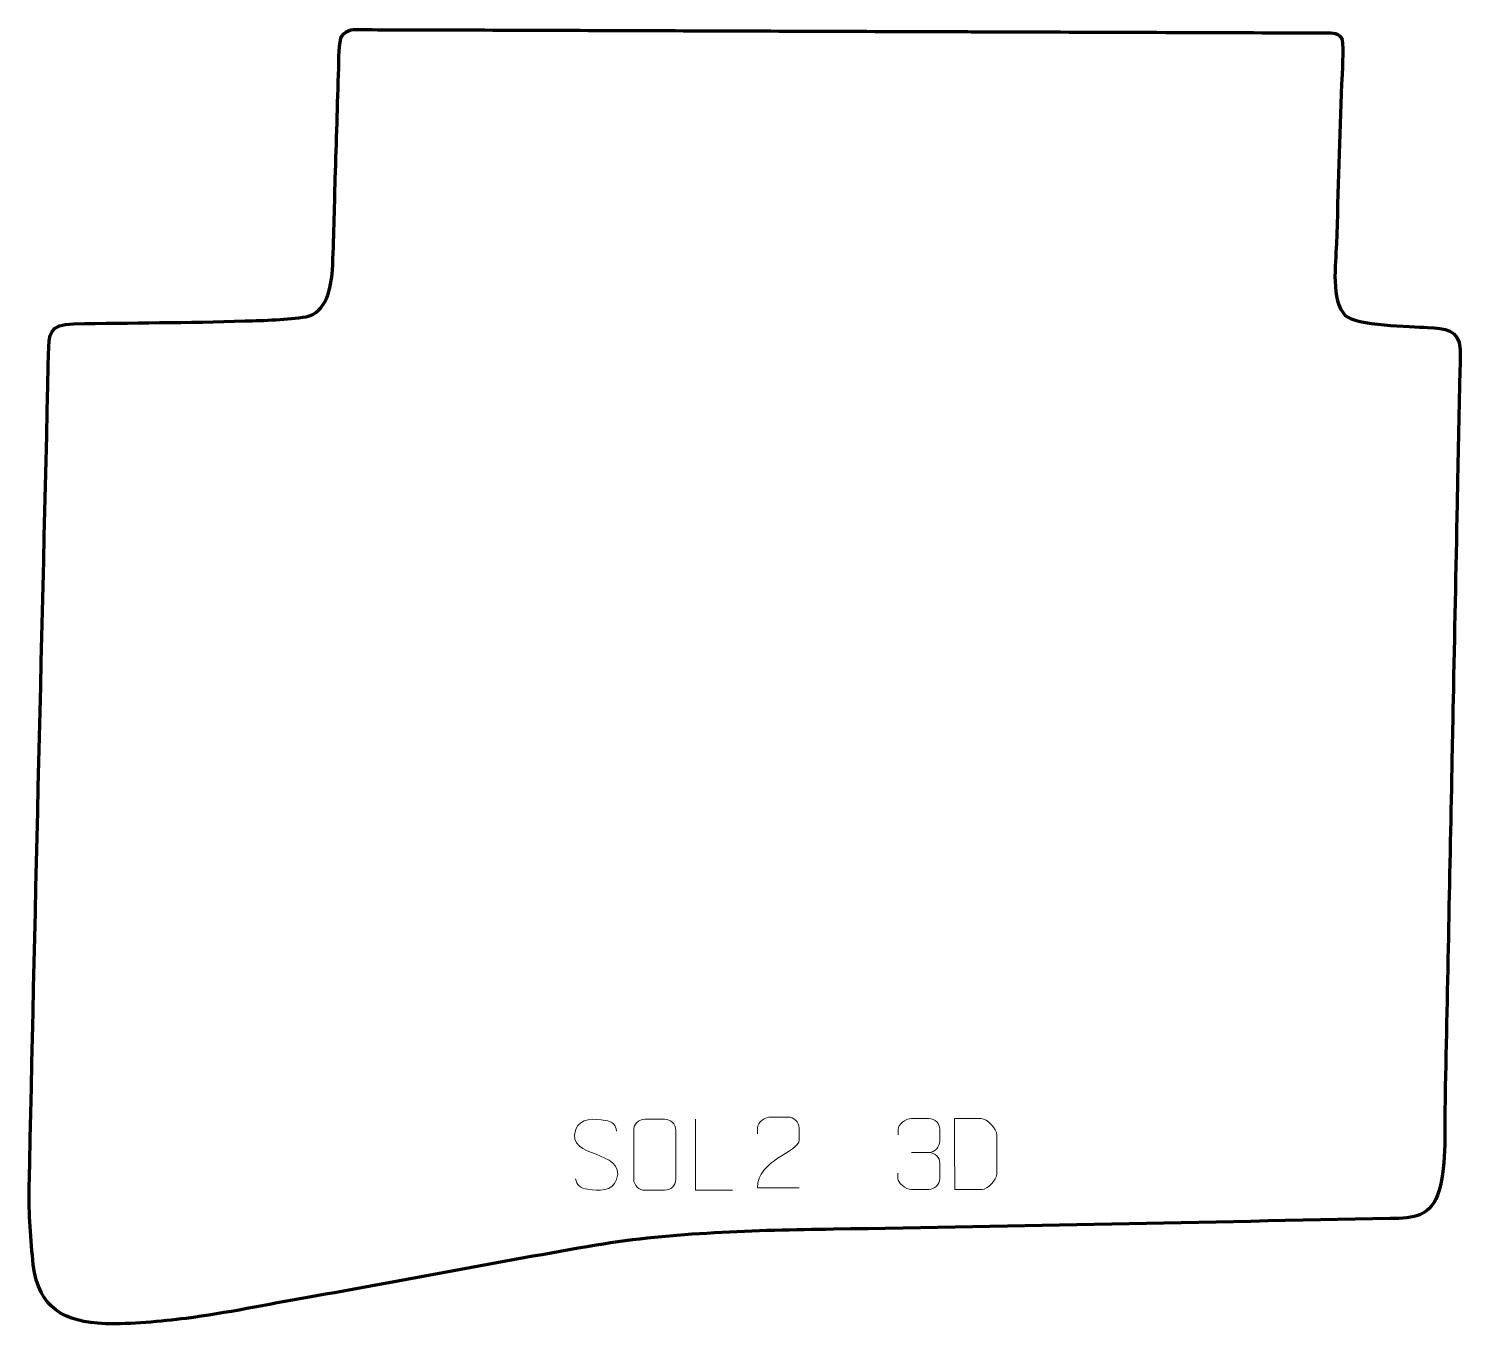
# Model space of a CAD drawing. Header units: millimetres. Extents: x -241 to 264, y -168 to 289.
import ezdxf

# ---------------------------------------------------------------- set-up
doc = ezdxf.new("R2010")
doc.units = ezdxf.units.MM
doc.header["$MEASUREMENT"] = 0
doc.layers.add('layer 1', color=7, linetype='Continuous')
doc.layers.add('layer 2', color=7, linetype='Continuous')

msp = doc.modelspace()

# ---------------------------------------------------------------- linework, layer by layer
at = {"layer": 'layer 1', "color": 250, "lineweight": 9}
for points, knots in [([(-40.7045, -107.646), (-44.9528, -106.1756), (-49.8609, -104.3798), (-47.8558, -98.8595), (-47.8558, -98.8595), (-46.3523, -94.7196), (-41.1387, -95.1081), (-37.5351, -95.7092), (-37.5351, -95.7092), (-34.6745, -96.1864), (-33.8098, -97.3996), (-33.4992, -99.4837)], [0, 0, 0, 0, 0.25, 0.25, 0.25, 0.25, 0.5, 0.5, 0.5, 0.5, 1, 1, 1, 1]), ([(-23.5713, -95.343), (-21.2456, -95.343), (-18.9195, -95.343), (-16.5934, -95.343), (-16.5934, -95.343), (-14.6468, -95.3074), (-12.6554, -96.799), (-12.6287, -99.2366), (-12.6287, -99.2366), (-12.6291, -104.9835), (-12.6291, -110.7308), (-12.6287, -116.4785), (-12.6287, -116.4785), (-12.7685, -118.8019), (-14.4457, -120.2815), (-16.5934, -120.2923), (-16.5934, -120.2923), (-18.9253, -120.2919), (-21.2572, -120.2919), (-23.5887, -120.2923), (-23.5887, -120.2923), (-25.5137, -120.3977), (-27.4858, -118.5132), (-27.4746, -116.4959), (-27.4746, -116.4959), (-27.4743, -110.7258), (-27.4743, -104.9561), (-27.4746, -99.1868), (-27.4746, -99.1868), (-27.4704, -97.0487), (-25.7237, -95.3295), (-23.5713, -95.343)], [0, 0, 0, 0, 0.11111111, 0.11111111, 0.11111111, 0.11111111, 0.22222222, 0.22222222, 0.22222222, 0.22222222, 0.33333333, 0.33333333, 0.33333333, 0.33333333, 0.44444444, 0.44444444, 0.44444444, 0.44444444, 0.55555556, 0.55555556, 0.55555556, 0.55555556, 0.66666667, 0.66666667, 0.66666667, 0.66666667, 0.77777778, 0.77777778, 0.77777778, 0.77777778, 1, 1, 1, 1]), ([(7.2769, -120.2961), (7.2769, -120.2961), (-5.6722, -120.2961), (-5.6722, -120.2961), (-5.6722, -120.2961), (-5.6722, -120.2961), (-5.6722, -95.3425), (-5.6722, -95.3425)], [0, 0, 0, 0, 0.33333333, 0.33333333, 0.33333333, 0.33333333, 1, 1, 1, 1]), ([(30.8216, -119.513), (25.9072, -119.5127), (20.9928, -119.5127), (16.0787, -119.513), (16.0787, -119.513), (16.0787, -109.5807), (30.7297, -106.9395), (30.8216, -102.6292), (30.8216, -102.6292), (30.8213, -101.2051), (30.8213, -99.7814), (30.8216, -98.3581), (30.8216, -98.3581), (30.8047, -96.281), (28.6819, -94.5562), (27.0109, -94.5389), (27.0109, -94.5389), (24.9377, -94.5393), (22.8648, -94.5393), (20.7924, -94.5389), (20.7924, -94.5389), (18.9703, -94.5224), (16.1456, -96.3145), (16.0787, -98.4081), (16.0787, -98.4081), (16.0787, -98.4081), (16.0787, -100.4629), (16.0787, -100.4629)], [0, 0, 0, 0, 0.125, 0.125, 0.125, 0.125, 0.25, 0.25, 0.25, 0.25, 0.375, 0.375, 0.375, 0.375, 0.5, 0.5, 0.5, 0.5, 0.625, 0.625, 0.625, 0.625, 0.75, 0.75, 0.75, 0.75, 1, 1, 1, 1]), ([(65.6422, -100.7807), (65.6422, -100.7807), (65.6422, -98.9235), (65.6422, -98.9235), (65.6422, -98.9235), (65.6279, -97.1816), (68.2924, -95.0635), (70.3515, -95.0862), (70.3515, -95.0862), (72.4156, -95.0862), (74.4796, -95.0862), (76.5433, -95.0862), (76.5433, -95.0862), (78.7378, -95.0774), (80.3361, -96.9242), (80.3805, -98.8363), (80.3805, -98.8363), (80.3801, -100.2714), (80.3801, -101.7065), (80.3805, -103.142), (80.3805, -103.142), (80.3319, -104.7955), (78.7293, -107.0255), (76.531, -107.0155), (76.531, -107.0155), (78.7347, -107.0267), (80.3427, -108.8299), (80.3967, -110.8894), (80.3967, -110.8894), (80.3963, -112.6741), (80.3963, -114.4588), (80.3967, -116.2439), (80.3967, -116.2439), (80.4068, -118.3053), (78.3519, -120.0684), (76.531, -120.0603), (76.531, -120.0603), (74.4657, -120.06), (72.4005, -120.06), (70.3349, -120.0603), (70.3349, -120.0603), (68.1663, -120.0488), (65.6353, -117.6486), (65.6167, -116.1868), (65.6167, -116.1868), (65.6167, -116.1868), (65.6167, -114.2782), (65.6167, -114.2782)], [0, 0, 0, 0, 0.07692308, 0.07692308, 0.07692308, 0.07692308, 0.15384615, 0.15384615, 0.15384615, 0.15384615, 0.23076923, 0.23076923, 0.23076923, 0.23076923, 0.30769231, 0.30769231, 0.30769231, 0.30769231, 0.38461538, 0.38461538, 0.38461538, 0.38461538, 0.46153846, 0.46153846, 0.46153846, 0.46153846, 0.53846154, 0.53846154, 0.53846154, 0.53846154, 0.61538462, 0.61538462, 0.61538462, 0.61538462, 0.69230769, 0.69230769, 0.69230769, 0.69230769, 0.76923077, 0.76923077, 0.76923077, 0.76923077, 0.84615385, 0.84615385, 0.84615385, 0.84615385, 1, 1, 1, 1]), ([(85.6144, -120.0218), (87.9462, -120.0214), (92.8964, -120.0454), (95.2279, -120.0457), (95.2279, -120.0457), (97.1529, -120.1511), (100.4715, -116.6095), (100.4603, -114.5922), (100.4603, -114.5922), (100.4599, -108.8221), (100.4599, -106.6524), (100.4603, -100.8831), (100.4603, -100.8831), (100.456, -98.745), (97.0815, -95.0849), (94.9291, -95.0984), (94.9291, -95.0984), (92.6034, -95.0984), (87.8791, -95.0984), (85.553, -95.0984), (85.553, -95.0984), (85.5534, -100.8453), (85.6147, -114.2745), (85.6144, -120.0218)], [0, 0, 0, 0, 0.14285714, 0.14285714, 0.14285714, 0.14285714, 0.28571429, 0.28571429, 0.28571429, 0.28571429, 0.42857143, 0.42857143, 0.42857143, 0.42857143, 0.57142857, 0.57142857, 0.57142857, 0.57142857, 0.71428571, 0.71428571, 0.71428571, 0.71428571, 1, 1, 1, 1]), ([(-40.7045, -107.6461), (-36.6859, -109.2928), (-31.6564, -111.1811), (-33.4904, -116.5414), (-33.4904, -116.5414), (-34.9502, -120.8078), (-39.861, -120.5511), (-43.5871, -119.9964), (-43.5871, -119.9964), (-46.3371, -119.5866), (-47.558, -118.3731), (-47.936, -116.2609)], [0, 0, 0, 0, 0.25, 0.25, 0.25, 0.25, 0.5, 0.5, 0.5, 0.5, 1, 1, 1, 1])]:
    msp.add_open_spline(points, degree=3, knots=knots, dxfattribs=at)
msp.add_open_spline([(70.3519, -107.0259), (70.3519, -107.0259), (76.5483, -107.0259), (76.5483, -107.0259)], degree=3, dxfattribs=at)
at = {"layer": 'layer 2', "color": 22, "lineweight": 158}
msp.add_open_spline([(222.0776, 284.8883), (221.3538, 287.3157), (218.5862, 287.3626), (216.4101, 287.3735), (216.4101, 287.3735), (211.7825, 287.3969), (207.1073, 287.3267), (202.4607, 287.3459), (202.4607, 287.3459), (199.6286, 287.3577), (196.7966, 287.3706), (193.9646, 287.3806), (193.9646, 287.3806), (177.475, 287.4377), (160.9855, 287.4948), (144.4959, 287.5519), (144.4959, 287.5519), (128.0063, 287.609), (111.5168, 287.6661), (95.0272, 287.7232), (95.0272, 287.7232), (91.8626, 287.7342), (88.6979, 287.7451), (85.5333, 287.7561), (85.5333, 287.7561), (55.5523, 287.8599), (25.5712, 287.9637), (-4.4098, 288.0676), (-4.4098, 288.0676), (-34.2242, 288.1708), (-64.0386, 288.274), (-93.8531, 288.3773), (-93.8531, 288.3773), (-103.6263, 288.4111), (-113.5019, 288.3462), (-123.2621, 288.4892), (-123.2621, 288.4892), (-126.062, 288.5302), (-128.4205, 288.8019), (-130.2914, 286.1487), (-130.2914, 286.1487), (-131.4295, 284.5347), (-131.3291, 277.2067), (-131.401, 274.9154), (-131.401, 274.9154), (-131.8073, 261.9625), (-132.2137, 249.0096), (-132.62, 236.0567), (-132.62, 236.0567), (-132.9512, 225.3276), (-133.0285, 214.4303), (-133.6365, 203.7306), (-133.6365, 203.7306), (-134.026, 197.5809), (-135.7713, 188.6831), (-142.9997, 187.3363), (-142.9997, 187.3363), (-149.2636, 186.2216), (-157.8611, 186.0626), (-164.3559, 185.8522), (-164.3559, 185.8522), (-184.4971, 185.2162), (-204.597, 185.2159), (-224.7319, 184.8286), (-224.7319, 184.8286), (-233.583, 184.6584), (-233.3481, 181.5228), (-233.6625, 173.9271), (-233.6625, 173.9271), (-233.8117, 170.3205), (-233.8042, 166.7193), (-233.8808, 163.1124), (-233.8808, 163.1124), (-236.0596, 68.8602), (-238.4741, -25.3867), (-240.4716, -119.6429), (-240.4716, -119.6429), (-240.6568, -128.3797), (-239.8861, -137.8748), (-239.0104, -146.5888), (-239.0104, -146.5888), (-237.0953, -161.8832), (-228.2045, -166.7843), (-213.558, -167.3343), (-213.558, -167.3343), (-204.6385, -167.5622), (-194.1105, -166.5206), (-185.2053, -165.443), (-185.2053, -165.443), (-171.0197, -163.6547), (-156.5712, -160.5567), (-142.4291, -158.0984), (-142.4291, -158.0984), (-108.4878, -152.1836), (-74.6545, -145.4586), (-40.7049, -139.6853), (-40.7049, -139.6853), (-13.8324, -135.2144), (15.606, -134.4686), (42.8798, -134.0651), (42.8798, -134.0651), (108.2517, -133.0837), (173.6104, -131.5331), (238.9776, -130.3258), (238.9776, -130.3258), (247.6073, -130.2186), (253.3564, -129.7404), (256.3195, -120.3441), (256.3195, -120.3441), (258.8507, -111.3547), (258.1943, -97.244), (258.3873, -87.5818), (258.3873, -87.5818), (259.1857, -47.6113), (260.0079, -7.6411), (260.8123, 32.3294), (260.8123, 32.3294), (260.9463, 38.9909), (261.0804, 45.6525), (261.2144, 52.314), (261.2144, 52.314), (261.6769, 75.2964), (262.1394, 98.2787), (262.6019, 121.2611), (262.6019, 121.2611), (262.6689, 124.5918), (262.7359, 127.9226), (262.803, 131.2534), (262.803, 131.2534), (263.0041, 141.2457), (263.2051, 151.238), (263.4062, 161.2304), (263.4062, 161.2304), (263.5036, 165.9855), (263.7604, 171.0763), (263.7172, 175.7881), (263.7172, 175.7881), (263.071, 183.0855), (258.3919, 183.1949), (252.1598, 183.5678), (252.1598, 183.5678), (246.3704, 183.8579), (226.9241, 184.2667), (223.1874, 187.8242), (223.1874, 187.8242), (218.0415, 193.076), (219.8548, 205.9921), (220.0803, 212.924), (220.0803, 212.924), (220.692, 231.7261), (221.2194, 250.557), (221.9029, 269.3532), (221.9029, 269.3532), (222.0276, 272.7831), (222.7388, 282.1273), (222.0776, 284.8883)], degree=3, knots=[0, 0, 0, 0, 0.025, 0.025, 0.025, 0.025, 0.05, 0.05, 0.05, 0.05, 0.075, 0.075, 0.075, 0.075, 0.1, 0.1, 0.1, 0.1, 0.125, 0.125, 0.125, 0.125, 0.15, 0.15, 0.15, 0.15, 0.175, 0.175, 0.175, 0.175, 0.2, 0.2, 0.2, 0.2, 0.225, 0.225, 0.225, 0.225, 0.25, 0.25, 0.25, 0.25, 0.275, 0.275, 0.275, 0.275, 0.3, 0.3, 0.3, 0.3, 0.325, 0.325, 0.325, 0.325, 0.35, 0.35, 0.35, 0.35, 0.375, 0.375, 0.375, 0.375, 0.4, 0.4, 0.4, 0.4, 0.425, 0.425, 0.425, 0.425, 0.45, 0.45, 0.45, 0.45, 0.475, 0.475, 0.475, 0.475, 0.5, 0.5, 0.5, 0.5, 0.525, 0.525, 0.525, 0.525, 0.55, 0.55, 0.55, 0.55, 0.575, 0.575, 0.575, 0.575, 0.6, 0.6, 0.6, 0.6, 0.625, 0.625, 0.625, 0.625, 0.65, 0.65, 0.65, 0.65, 0.675, 0.675, 0.675, 0.675, 0.7, 0.7, 0.7, 0.7, 0.725, 0.725, 0.725, 0.725, 0.75, 0.75, 0.75, 0.75, 0.775, 0.775, 0.775, 0.775, 0.8, 0.8, 0.8, 0.8, 0.825, 0.825, 0.825, 0.825, 0.85, 0.85, 0.85, 0.85, 0.875, 0.875, 0.875, 0.875, 0.9, 0.9, 0.9, 0.9, 0.925, 0.925, 0.925, 0.925, 0.95, 0.95, 0.95, 0.95, 1, 1, 1, 1], dxfattribs=at)

doc.saveas('drawing.dxf')
